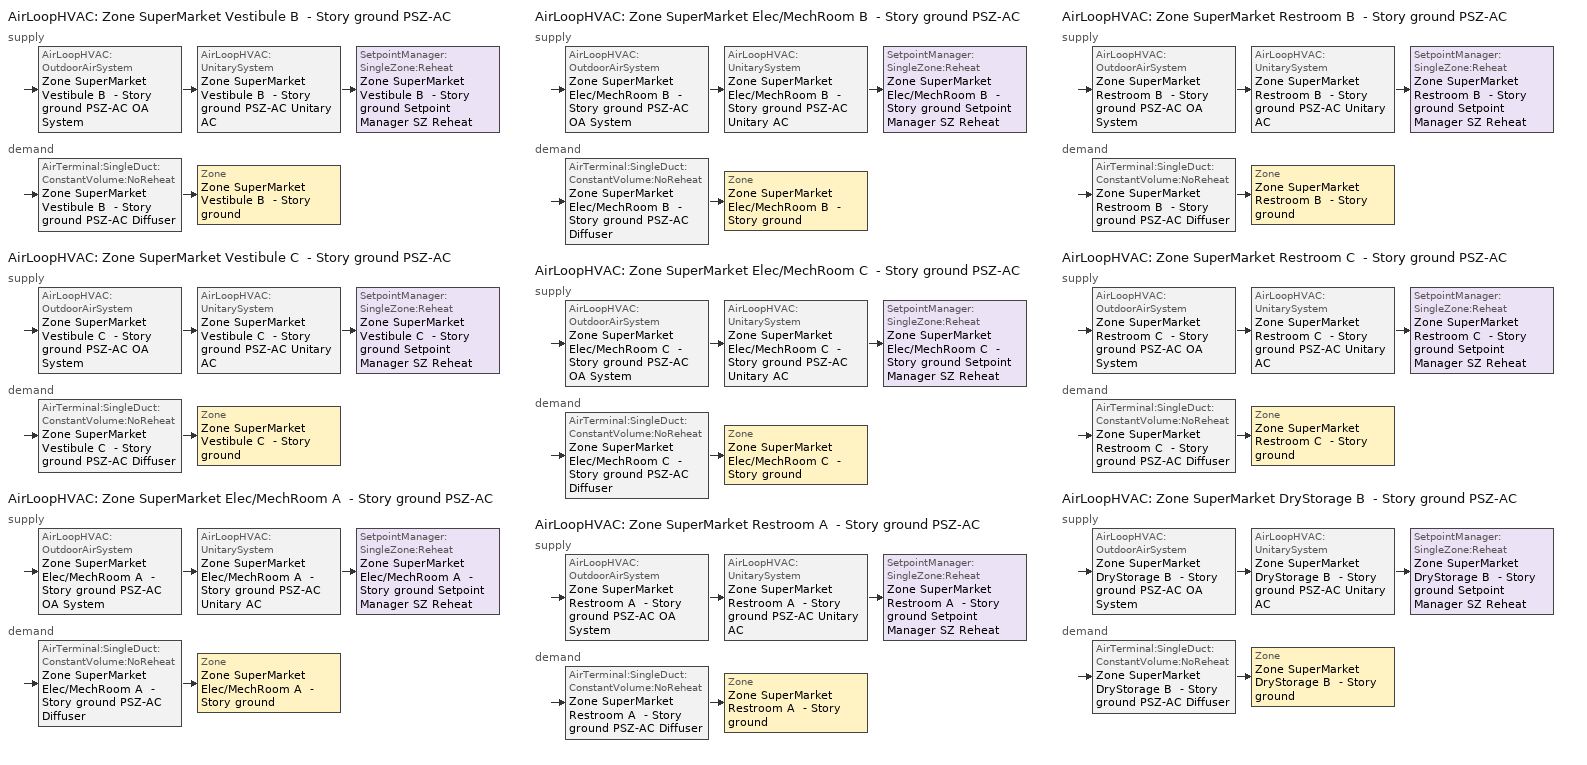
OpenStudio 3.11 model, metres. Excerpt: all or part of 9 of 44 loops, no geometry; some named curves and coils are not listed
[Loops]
AirLoopHVAC 'Zone SuperMarket Vestibule B  - Story ground PSZ-AC'
 supply: AirLoopHVAC:OutdoorAirSystem 'Zone SuperMarket Vestibule B  - Story ground PSZ-AC OA System' > AirLoopHVAC:UnitarySystem 'Zone SuperMarket Vestibule B  - Story ground PSZ-AC Unitary AC' > SetpointManager:SingleZone:Reheat 'Zone SuperMarket Vestibule B  - Story ground Setpoint Manager SZ Reheat'
 demand: AirTerminal:SingleDuct:ConstantVolume:NoReheat 'Zone SuperMarket Vestibule B  - Story ground PSZ-AC Diffuser' > Zone 'Zone SuperMarket Vestibule B  - Story ground'
AirLoopHVAC 'Zone SuperMarket Vestibule C  - Story ground PSZ-AC'
 supply: AirLoopHVAC:OutdoorAirSystem 'Zone SuperMarket Vestibule C  - Story ground PSZ-AC OA System' > AirLoopHVAC:UnitarySystem 'Zone SuperMarket Vestibule C  - Story ground PSZ-AC Unitary AC' > SetpointManager:SingleZone:Reheat 'Zone SuperMarket Vestibule C  - Story ground Setpoint Manager SZ Reheat'
 demand: AirTerminal:SingleDuct:ConstantVolume:NoReheat 'Zone SuperMarket Vestibule C  - Story ground PSZ-AC Diffuser' > Zone 'Zone SuperMarket Vestibule C  - Story ground'
AirLoopHVAC 'Zone SuperMarket Elec/MechRoom A  - Story ground PSZ-AC'
 supply: AirLoopHVAC:OutdoorAirSystem 'Zone SuperMarket Elec/MechRoom A  - Story ground PSZ-AC OA System' > AirLoopHVAC:UnitarySystem 'Zone SuperMarket Elec/MechRoom A  - Story ground PSZ-AC Unitary AC' > SetpointManager:SingleZone:Reheat 'Zone SuperMarket Elec/MechRoom A  - Story ground Setpoint Manager SZ Reheat'
 demand: AirTerminal:SingleDuct:ConstantVolume:NoReheat 'Zone SuperMarket Elec/MechRoom A  - Story ground PSZ-AC Diffuser' > Zone 'Zone SuperMarket Elec/MechRoom A  - Story ground'
AirLoopHVAC 'Zone SuperMarket Elec/MechRoom B  - Story ground PSZ-AC'
 supply: AirLoopHVAC:OutdoorAirSystem 'Zone SuperMarket Elec/MechRoom B  - Story ground PSZ-AC OA System' > AirLoopHVAC:UnitarySystem 'Zone SuperMarket Elec/MechRoom B  - Story ground PSZ-AC Unitary AC' > SetpointManager:SingleZone:Reheat 'Zone SuperMarket Elec/MechRoom B  - Story ground Setpoint Manager SZ Reheat'
 demand: AirTerminal:SingleDuct:ConstantVolume:NoReheat 'Zone SuperMarket Elec/MechRoom B  - Story ground PSZ-AC Diffuser' > Zone 'Zone SuperMarket Elec/MechRoom B  - Story ground'
AirLoopHVAC 'Zone SuperMarket Elec/MechRoom C  - Story ground PSZ-AC'
 supply: AirLoopHVAC:OutdoorAirSystem 'Zone SuperMarket Elec/MechRoom C  - Story ground PSZ-AC OA System' > AirLoopHVAC:UnitarySystem 'Zone SuperMarket Elec/MechRoom C  - Story ground PSZ-AC Unitary AC' > SetpointManager:SingleZone:Reheat 'Zone SuperMarket Elec/MechRoom C  - Story ground Setpoint Manager SZ Reheat'
 demand: AirTerminal:SingleDuct:ConstantVolume:NoReheat 'Zone SuperMarket Elec/MechRoom C  - Story ground PSZ-AC Diffuser' > Zone 'Zone SuperMarket Elec/MechRoom C  - Story ground'
AirLoopHVAC 'Zone SuperMarket Restroom A  - Story ground PSZ-AC'
 supply: AirLoopHVAC:OutdoorAirSystem 'Zone SuperMarket Restroom A  - Story ground PSZ-AC OA System' > AirLoopHVAC:UnitarySystem 'Zone SuperMarket Restroom A  - Story ground PSZ-AC Unitary AC' > SetpointManager:SingleZone:Reheat 'Zone SuperMarket Restroom A  - Story ground Setpoint Manager SZ Reheat'
 demand: AirTerminal:SingleDuct:ConstantVolume:NoReheat 'Zone SuperMarket Restroom A  - Story ground PSZ-AC Diffuser' > Zone 'Zone SuperMarket Restroom A  - Story ground'
AirLoopHVAC 'Zone SuperMarket Restroom B  - Story ground PSZ-AC'
 supply: AirLoopHVAC:OutdoorAirSystem 'Zone SuperMarket Restroom B  - Story ground PSZ-AC OA System' > AirLoopHVAC:UnitarySystem 'Zone SuperMarket Restroom B  - Story ground PSZ-AC Unitary AC' > SetpointManager:SingleZone:Reheat 'Zone SuperMarket Restroom B  - Story ground Setpoint Manager SZ Reheat'
 demand: AirTerminal:SingleDuct:ConstantVolume:NoReheat 'Zone SuperMarket Restroom B  - Story ground PSZ-AC Diffuser' > Zone 'Zone SuperMarket Restroom B  - Story ground'
AirLoopHVAC 'Zone SuperMarket Restroom C  - Story ground PSZ-AC'
 supply: AirLoopHVAC:OutdoorAirSystem 'Zone SuperMarket Restroom C  - Story ground PSZ-AC OA System' > AirLoopHVAC:UnitarySystem 'Zone SuperMarket Restroom C  - Story ground PSZ-AC Unitary AC' > SetpointManager:SingleZone:Reheat 'Zone SuperMarket Restroom C  - Story ground Setpoint Manager SZ Reheat'
 demand: AirTerminal:SingleDuct:ConstantVolume:NoReheat 'Zone SuperMarket Restroom C  - Story ground PSZ-AC Diffuser' > Zone 'Zone SuperMarket Restroom C  - Story ground'
AirLoopHVAC 'Zone SuperMarket DryStorage B  - Story ground PSZ-AC'
 supply: AirLoopHVAC:OutdoorAirSystem 'Zone SuperMarket DryStorage B  - Story ground PSZ-AC OA System' > AirLoopHVAC:UnitarySystem 'Zone SuperMarket DryStorage B  - Story ground PSZ-AC Unitary AC' > SetpointManager:SingleZone:Reheat 'Zone SuperMarket DryStorage B  - Story ground Setpoint Manager SZ Reheat'
 demand: AirTerminal:SingleDuct:ConstantVolume:NoReheat 'Zone SuperMarket DryStorage B  - Story ground PSZ-AC Diffuser' > Zone 'Zone SuperMarket DryStorage B  - Story ground'
[Sizing:Zone] Zone Cooling Design Supply Air Temperature Input Method=SupplyAirTemperature; Zone Cooling Design Supply Air Temperature {C}=12.7778; Zone Cooling Design Supply Air Temperature Difference {deltaC}=11.11; Zone Heating Design Supply Air Temperature Input Method=SupplyAirTemperature; Zone Heating Design Supply Air Temperature {C}=50; Zone Heating Design Supply Air Temperature Difference {deltaC}=11.11; Zone Cooling Design Supply Air Humidity Ratio {kg-H2O/kg-air}=0.0085; Zone Heating Design Supply Air Humidity Ratio {kg-H2O/kg-air}=0.008; Cooling Design Air Flow Method=DesignDay; Heating Design Air Flow Method=DesignDay; Heating Maximum Air Flow Fraction=1; Account for Dedicated Outdoor Air System=No; Dedicated Outdoor Air System Control Strategy=NeutralSupplyAir; Dedicated Outdoor Air Low Setpoint Temperature for Design {C}=autosize; Dedicated Outdoor Air High Setpoint Temperature for Design {C}=autosize; Zone Load Sizing Method=Sensible Load Only No Latent Load; Zone Latent Cooling Design Supply Air Humidity Ratio Input Method=HumidityRatioDifference; Zone Cooling Design Supply Air Humidity Ratio Difference {kgWater/kgDryAir}=0.005; Zone Latent Heating Design Supply Air Humidity Ratio Input Method=HumidityRatioDifference; Zone Humidification Design Supply Air Humidity Ratio Difference {kgWater/kgDryAir}=0.005; Sizing Option=Coincident; Heating Coil Sizing Method=None; Maximum Heating Capacity To Cooling Load Sizing Ratio {W/W}=1
Zone SuperMarket Vestibule B  - Story ground; Zone SuperMarket Vestibule C  - Story ground; Zone SuperMarket Elec/MechRoom A  - Story ground; Zone SuperMarket Elec/MechRoom B  - Story ground; Zone SuperMarket Elec/MechRoom C  - Story ground; Zone SuperMarket Restroom A  - Story ground; Zone SuperMarket Restroom B  - Story ground; Zone SuperMarket Restroom C  - Story ground; Zone SuperMarket DryStorage B  - Story ground
[Zone equipment]
Zone SuperMarket Vestibule B  - Story ground: Zone SuperMarket Vestibule B  - Story ground PSZ-AC Diffuser
Zone SuperMarket Vestibule C  - Story ground: Zone SuperMarket Vestibule C  - Story ground PSZ-AC Diffuser
Zone SuperMarket Elec/MechRoom A  - Story ground: Zone SuperMarket Elec/MechRoom A  - Story ground PSZ-AC Diffuser
Zone SuperMarket Elec/MechRoom B  - Story ground: Zone SuperMarket Elec/MechRoom B  - Story ground PSZ-AC Diffuser
Zone SuperMarket Elec/MechRoom C  - Story ground: Zone SuperMarket Elec/MechRoom C  - Story ground PSZ-AC Diffuser
Zone SuperMarket Restroom A  - Story ground: Zone SuperMarket Restroom A  - Story ground PSZ-AC Diffuser
Zone SuperMarket Restroom B  - Story ground: Zone SuperMarket Restroom B  - Story ground PSZ-AC Diffuser
Zone SuperMarket Restroom C  - Story ground: Zone SuperMarket Restroom C  - Story ground PSZ-AC Diffuser
Zone SuperMarket DryStorage B  - Story ground: Zone SuperMarket DryStorage B  - Story ground PSZ-AC Diffuser
[Refrigeration:WalkIn] Availability Schedule=Always On Discrete; Rated Total Heating Power {W}=0; Rated Circulation Fan Power {W}=0; Lighting Schedule=Always On Discrete
Name | Rated Coil Cooling Capacity {W} | Operating Temperature {C} | Rated Cooling Source Temperature {C} | Rated Cooling Coil Fan Power {W} | Rated Total Lighting Power {W} | Defrost Type | Defrost Control Type | Defrost Schedule | Defrost Drip-Down Schedule | Defrost Power {W} | Insulated Floor Surface Area {m2} | Insulated Floor U-Value {W/m2-K} | WalkIn Zone Boundary 1 | Temperature Termination Defrost Fraction to Ice
Bakery Cooler | 2339.8 | 1.67 | -3.9 | 93.6 | 60.2 | Offcycle | TimeSchedule | Bakery Cooler Defrost | Bakery Cooler Dripdown | 0 | 11.1 | 2.27 | Refrigeration Walk In Zone Boundary 1
Bakery Freezer | 2540.7 | -26.1 | -31.7 | 132.12 | 60.2 | Electric | TemperatureTermination | Bakery Freezer Defrost | Bakery Freezer Dripdown | 2007.2 | 11.1 | 0.203 | Refrigeration Walk In Zone Boundary 2 | 0.7
Beer Cooler | 4836.4 | 1.67 | -3.9 | 193.5 | 180.6 | Offcycle | TimeSchedule | Beer Cooler Defrost | Beer Cooler Dripdown | 0 | 33.4 | 2.27 | Refrigeration Walk In Zone Boundary 3
Dairy Cooler | 3734.4 | 1.67 | -3.9 | 149.4 | 120.4 | Offcycle | TimeSchedule | Dairy Cooler Defrost | Dairy Cooler Dripdown | 0 | 22.3 | 2.27 | Refrigeration Walk In Zone Boundary 4
Floral Cooler | 2339.8 | 1.67 | -3.9 | 93.6 | 60.2 | Offcycle | TimeSchedule | Floral Cooler Defrost | Floral Cooler Dripdown | 0 | 11.1 | 2.27 | Refrigeration Walk In Zone Boundary 5
Grocery Freezer | 4115.4 | -26.1 | -31.7 | 214 | 120.4 | Electric | TemperatureTermination | Grocery Freezer Defrost | Grocery Freezer Dripdown | 3251.2 | 22.3 | 0.203 | Refrigeration Walk In Zone Boundary 6 | 0.7
Kitchen Cooler | 3734.4 | 1.67 | -3.9 | 149.4 | 120.4 | Offcycle | TimeSchedule | Kitchen Cooler Defrost | Kitchen Cooler Dripdown | 0 | 22.3 | 2.27 | Refrigeration Walk In Zone Boundary 7
Kitchen Freezer | 2540.7 | -26.1 | -31.7 | 132.12 | 60.2 | Electric | TemperatureTermination | Kitchen Freezer Defrost | Kitchen Freezer Dripdown | 2007.2 | 11.1 | 0.203 | Refrigeration Walk In Zone Boundary 8 | 0.7
Meat Cooler | 5645.6 | 1.67 | -3.9 | 225.8 | 240.8 | Offcycle | TimeSchedule | Meat Cooler Defrost | Meat Cooler Dripdown | 0 | 44.6 | 2.27 | Refrigeration Walk In Zone Boundary 9
Meat Freezer | 2540.7 | -26.1 | -31.7 | 132.12 | 60.2 | Electric | TemperatureTermination | Meat Freezer Defrost | Meat Freezer Dripdown | 2007.2 | 11.1 | 0.203 | Refrigeration Walk In Zone Boundary 10 | 0.7
Prep Cooler 1 | 5645.6 | 1.67 | -3.9 | 225.8 | 240.8 | Offcycle | TimeSchedule | Prep Cooler 1 Defrost | Prep Cooler 1 Dripdown | 0 | 44.6 | 2.27 | Refrigeration Walk In Zone Boundary 11
Prep Cooler 2 | 5645.6 | 1.67 | -3.9 | 225.8 | 240.8 | Offcycle | TimeSchedule | Prep Cooler 2 Defrost | Prep Cooler 2 Dripdown | 0 | 44.6 | 2.27 | Refrigeration Walk In Zone Boundary 12
Produce Cooler | 5645.6 | 1.67 | -3.9 | 225.8 | 240.8 | Offcycle | TimeSchedule | Produce Cooler Defrost | Produce Cooler Dripdown | 0 | 44.6 | 2.27 | Refrigeration Walk In Zone Boundary 13
Specialty Cooler | 2339.8 | 1.67 | -3.9 | 93.6 | 60.2 | Offcycle | TimeSchedule | Specialty Cooler Defrost | Specialty Cooler Dripdown | 0 | 11.1 | 2.27 | Refrigeration Walk In Zone Boundary 14
[Refrigeration:WalkIn:ZoneBoundary] Zone=Zone SuperMarket DryStorage B  - Story ground; Area of Glass Reach In Doors Facing Zone {m2}=0; Height of Glass Reach In Doors Facing Zone {m}=2.1; Area of Stocking Doors Facing Zone {m2}=3.3; Height of Stocking Doors Facing Zone {m}=2.1; Stocking Door Opening Schedule Name Facing Zone=Always Off Discrete; Stocking Door Opening Protection Type Facing Zone=StripCurtain
Name | Total Insulated Surface Area Facing Zone {m2} | Insulated Surface U-Value Facing Zone {W/m2-K} | Glass Reach In Door U Value Facing Zone {W/m2-K} | Stocking Door U Value Facing Zone {W/m2-K}
Refrigeration Walk In Zone Boundary 1; Refrigeration Walk In Zone Boundary 5; Refrigeration Walk In Zone Boundary 14 | 49.3 | 0.203 | 2.27 | 0.203
Refrigeration Walk In Zone Boundary 2; Refrigeration Walk In Zone Boundary 8; Refrigeration Walk In Zone Boundary 10 | 49.3 | 0.177 |  | 0.177
Refrigeration Walk In Zone Boundary 3 | 86.9 | 0.203 | 2.27 | 0.203
Refrigeration Walk In Zone Boundary 4; Refrigeration Walk In Zone Boundary 7 | 68.1 | 0.203 | 2.27 | 0.203
Refrigeration Walk In Zone Boundary 6 | 68.1 | 0.177 |  | 0.177
Refrigeration Walk In Zone Boundary 9; Refrigeration Walk In Zone Boundary 11; Refrigeration Walk In Zone Boundary 12; Refrigeration Walk In Zone Boundary 13 | 105.6 | 0.203 | 2.27 | 0.203
[Refrigeration:Compressor] Rated Return Gas Temperature {C}=18.3; Rated Subcooling {deltaC}=0
Name | Refrigeration Compressor Power Curve | Refrigeration Compressor Capacity Curve
ADVANCED_MT_Rack4_Comp15 | Refrigeration Compressor Power Curve 59 | Refrigeration Compressor Capacity Curve 59
ADVANCED_MT_Rack5_Comp1 | Refrigeration Compressor Power Curve 60 | Refrigeration Compressor Capacity Curve 60
ADVANCED_MT_Rack5_Comp2 | Refrigeration Compressor Power Curve 61 | Refrigeration Compressor Capacity Curve 61
ADVANCED_MT_Rack5_Comp3 | Refrigeration Compressor Power Curve 62 | Refrigeration Compressor Capacity Curve 62
ADVANCED_MT_Rack5_Comp4 | Refrigeration Compressor Power Curve 63 | Refrigeration Compressor Capacity Curve 63
ADVANCED_MT_Rack5_Comp5 | Refrigeration Compressor Power Curve 64 | Refrigeration Compressor Capacity Curve 64
ADVANCED_MT_Rack5_Comp6 | Refrigeration Compressor Power Curve 65 | Refrigeration Compressor Capacity Curve 65
ADVANCED_MT_Rack5_Comp7 | Refrigeration Compressor Power Curve 66 | Refrigeration Compressor Capacity Curve 66
ADVANCED_MT_Rack5_Comp8 | Refrigeration Compressor Power Curve 67 | Refrigeration Compressor Capacity Curve 67
ADVANCED_MT_Rack5_Comp9 | Refrigeration Compressor Power Curve 68 | Refrigeration Compressor Capacity Curve 68
ADVANCED_MT_Rack5_Comp10 | Refrigeration Compressor Power Curve 69 | Refrigeration Compressor Capacity Curve 69
ADVANCED_MT_Rack5_Comp11 | Refrigeration Compressor Power Curve 70 | Refrigeration Compressor Capacity Curve 70
ADVANCED_MT_Rack5_Comp12 | Refrigeration Compressor Power Curve 71 | Refrigeration Compressor Capacity Curve 71
ADVANCED_MT_Rack5_Comp13 | Refrigeration Compressor Power Curve 72 | Refrigeration Compressor Capacity Curve 72
ADVANCED_MT_Rack5_Comp14 | Refrigeration Compressor Power Curve 73 | Refrigeration Compressor Capacity Curve 73
ADVANCED_MT_Rack5_Comp15 | Refrigeration Compressor Power Curve 74 | Refrigeration Compressor Capacity Curve 74
ADVANCED_MT_Rack6_Comp1 | Refrigeration Compressor Power Curve 75 | Refrigeration Compressor Capacity Curve 75
ADVANCED_MT_Rack6_Comp2 | Refrigeration Compressor Power Curve 76 | Refrigeration Compressor Capacity Curve 76
ADVANCED_MT_Rack6_Comp3 | Refrigeration Compressor Power Curve 77 | Refrigeration Compressor Capacity Curve 77
ADVANCED_MT_Rack6_Comp4 | Refrigeration Compressor Power Curve 78 | Refrigeration Compressor Capacity Curve 78
ADVANCED_MT_Rack6_Comp5 | Refrigeration Compressor Power Curve 79 | Refrigeration Compressor Capacity Curve 79
ADVANCED_MT_Rack6_Comp6 | Refrigeration Compressor Power Curve 80 | Refrigeration Compressor Capacity Curve 80
ADVANCED_MT_Rack6_Comp7 | Refrigeration Compressor Power Curve 81 | Refrigeration Compressor Capacity Curve 81
ADVANCED_MT_Rack6_Comp8 | Refrigeration Compressor Power Curve 82 | Refrigeration Compressor Capacity Curve 82
ADVANCED_MT_Rack6_Comp9 | Refrigeration Compressor Power Curve 83 | Refrigeration Compressor Capacity Curve 83
ADVANCED_MT_Rack6_Comp10 | Refrigeration Compressor Power Curve 84 | Refrigeration Compressor Capacity Curve 84
ADVANCED_MT_Rack6_Comp11 | Refrigeration Compressor Power Curve 85 | Refrigeration Compressor Capacity Curve 85
ADVANCED_MT_Rack6_Comp12 | Refrigeration Compressor Power Curve 86 | Refrigeration Compressor Capacity Curve 86
ADVANCED_MT_Rack6_Comp13 | Refrigeration Compressor Power Curve 87 | Refrigeration Compressor Capacity Curve 87
ADVANCED_MT_Rack6_Comp14 | Refrigeration Compressor Power Curve 88 | Refrigeration Compressor Capacity Curve 88
ADVANCED_MT_Rack6_Comp15 | Refrigeration Compressor Power Curve 89 | Refrigeration Compressor Capacity Curve 89
[AirLoopHVAC] Design Supply Air Flow Rate {m3/s}=autosize; Design Return Air Flow Fraction of Supply Air Flow=1
Name | Availability Schedule
Zone SuperMarket Vestibule B  - Story ground PSZ-AC | Zone SuperMarket Vestibule B  - Story ground PSZ-AC Occ Sch
Zone SuperMarket Vestibule C  - Story ground PSZ-AC | Zone SuperMarket Vestibule C  - Story ground PSZ-AC Occ Sch
Zone SuperMarket Elec/MechRoom A  - Story ground PSZ-AC | Zone SuperMarket Elec/MechRoom A  - Story ground PSZ-AC Occ Sch
Zone SuperMarket Elec/MechRoom B  - Story ground PSZ-AC | Zone SuperMarket Elec/MechRoom B  - Story ground PSZ-AC Occ Sch
Zone SuperMarket Elec/MechRoom C  - Story ground PSZ-AC | Zone SuperMarket Elec/MechRoom C  - Story ground PSZ-AC Occ Sch
Zone SuperMarket Restroom A  - Story ground PSZ-AC | Zone SuperMarket Restroom A  - Story ground PSZ-AC Occ Sch
Zone SuperMarket Restroom B  - Story ground PSZ-AC | Zone SuperMarket Restroom B  - Story ground PSZ-AC Occ Sch
Zone SuperMarket Restroom C  - Story ground PSZ-AC | Zone SuperMarket Restroom C  - Story ground PSZ-AC Occ Sch
Zone SuperMarket DryStorage B  - Story ground PSZ-AC | Zone SuperMarket DryStorage B  - Story ground PSZ-AC Occ Sch
[Sizing:System] Type of Load to Size On=Sensible; Design Outdoor Air Flow Rate {m3/s}=Autosize; Central Heating Maximum System Air Flow Ratio=1; Preheat Design Temperature {C}=7.22222; Preheat Design Humidity Ratio {kg-H2O/kg-Air}=0.008; Precool Design Temperature {C}=12.7778; Precool Design Humidity Ratio {kg-H2O/kg-Air}=0.008; Central Cooling Design Supply Air Temperature {C}=12.7778; Central Heating Design Supply Air Temperature {C}=50; Sizing Option=Coincident; 100% Outdoor Air in Cooling=No; 100% Outdoor Air in Heating=No; Central Cooling Design Supply Air Humidity Ratio {kg-H2O/kg-Air}=0.0085; Central Heating Design Supply Air Humidity Ratio {kg-H2O/kg-Air}=0.008; Cooling Design Air Flow Method=DesignDay; Heating Design Air Flow Method=DesignDay; System Outdoor Air Method=ZoneSum; Zone Maximum Outdoor Air Fraction=1; Cooling Supply Air Flow Rate Per Floor Area {m3/s-m2}=0.00996765; Cooling Fraction of Autosized Cooling Supply Air Flow Rate=1; Cooling Supply Air Flow Rate Per Unit Cooling Capacity {m3/s-W}=3.94755e-05; Heating Supply Air Flow Rate Per Floor Area {m3/s-m2}=0.00996765; Heating Fraction of Autosized Heating Supply Air Flow Rate=1; Heating Fraction of Autosized Cooling Supply Air Flow Rate=1; Heating Supply Air Flow Rate Per Unit Heating Capacity {m3/s-W}=3.15882e-05; Cooling Design Capacity Method=CoolingDesignCapacity; Cooling Design Capacity {W}=autosize; Cooling Design Capacity Per Floor Area {W/m2}=234.7; Fraction of Autosized Cooling Design Capacity=1; Heating Design Capacity Method=HeatingDesignCapacity; Heating Design Capacity {W}=autosize; Heating Design Capacity Per Floor Area {W/m2}=157; Fraction of Autosized Heating Design Capacity=1; Central Cooling Capacity Control Method=OnOff; Occupant Diversity=autosize; Heating Coil Sizing Method=None; Maximum Heating Capacity To Cooling Capacity Sizing Ratio {W/W}=1
Zone SuperMarket Vestibule B  - Story ground PSZ-AC; Zone SuperMarket Vestibule C  - Story ground PSZ-AC; Zone SuperMarket Elec/MechRoom A  - Story ground PSZ-AC; Zone SuperMarket Elec/MechRoom B  - Story ground PSZ-AC; Zone SuperMarket Elec/MechRoom C  - Story ground PSZ-AC; Zone SuperMarket Restroom A  - Story ground PSZ-AC; Zone SuperMarket Restroom B  - Story ground PSZ-AC; Zone SuperMarket Restroom C  - Story ground PSZ-AC; Zone SuperMarket DryStorage B  - Story ground PSZ-AC
[SetpointManager:SingleZone:Reheat] Minimum Supply Air Temperature {C}=12.7778; Maximum Supply Air Temperature {C}=50
Name | Control Zone | Setpoint Node or NodeList
Zone SuperMarket Vestibule B  - Story ground Setpoint Manager SZ Reheat | Zone SuperMarket Vestibule B  - Story ground | Zone SuperMarket Vestibule B  - Story ground PSZ-AC Supply Outlet Node
Zone SuperMarket Vestibule C  - Story ground Setpoint Manager SZ Reheat | Zone SuperMarket Vestibule C  - Story ground | Zone SuperMarket Vestibule C  - Story ground PSZ-AC Supply Outlet Node
Zone SuperMarket Elec/MechRoom A  - Story ground Setpoint Manager SZ Reheat | Zone SuperMarket Elec/MechRoom A  - Story ground | Zone SuperMarket Elec/MechRoom A  - Story ground PSZ-AC Supply Outlet Node
Zone SuperMarket Elec/MechRoom B  - Story ground Setpoint Manager SZ Reheat | Zone SuperMarket Elec/MechRoom B  - Story ground | Zone SuperMarket Elec/MechRoom B  - Story ground PSZ-AC Supply Outlet Node
Zone SuperMarket Elec/MechRoom C  - Story ground Setpoint Manager SZ Reheat | Zone SuperMarket Elec/MechRoom C  - Story ground | Zone SuperMarket Elec/MechRoom C  - Story ground PSZ-AC Supply Outlet Node
Zone SuperMarket Restroom A  - Story ground Setpoint Manager SZ Reheat | Zone SuperMarket Restroom A  - Story ground | Zone SuperMarket Restroom A  - Story ground PSZ-AC Supply Outlet Node
Zone SuperMarket Restroom B  - Story ground Setpoint Manager SZ Reheat | Zone SuperMarket Restroom B  - Story ground | Zone SuperMarket Restroom B  - Story ground PSZ-AC Supply Outlet Node
Zone SuperMarket Restroom C  - Story ground Setpoint Manager SZ Reheat | Zone SuperMarket Restroom C  - Story ground | Zone SuperMarket Restroom C  - Story ground PSZ-AC Supply Outlet Node
Zone SuperMarket DryStorage B  - Story ground Setpoint Manager SZ Reheat | Zone SuperMarket DryStorage B  - Story ground | Zone SuperMarket DryStorage B  - Story ground PSZ-AC Supply Outlet Node
[Coil:Heating:Electric] Availability Schedule=Always On Discrete; Efficiency=1
Zone SuperMarket Vestibule B  - Story ground PSZ-AC Electric Backup Htg Coil; Zone SuperMarket Vestibule C  - Story ground PSZ-AC Electric Backup Htg Coil; Zone SuperMarket Elec/MechRoom A  - Story ground PSZ-AC Electric Backup Htg Coil; Zone SuperMarket Elec/MechRoom B  - Story ground PSZ-AC Electric Backup Htg Coil; Zone SuperMarket Elec/MechRoom C  - Story ground PSZ-AC Electric Backup Htg Coil; Zone SuperMarket Restroom A  - Story ground PSZ-AC Electric Backup Htg Coil; Zone SuperMarket Restroom B  - Story ground PSZ-AC Electric Backup Htg Coil; Zone SuperMarket Restroom C  - Story ground PSZ-AC Electric Backup Htg Coil; Zone SuperMarket DryStorage B  - Story ground PSZ-AC Electric Backup Htg Coil
[Coil:Cooling:DX:SingleSpeed] Availability Schedule=Always On Discrete; Rated Total Cooling Capacity {W}=autosize; Rated Sensible Heat Ratio=autosize; Rated COP {W/W}=3.721984; Rated Air Flow Rate {m3/s}=autosize; Rated Evaporator Fan Power Per Volume Flow Rate 2017 {W/(m3/s)}=773.3; Rated Evaporator Fan Power Per Volume Flow Rate 2023 {W/(m3/s)}=934.4; Total Cooling Capacity Function of Temperature Curve=CoilClgDXQRatio_fTwbToadbSI; Total Cooling Capacity Function of Flow Fraction Curve=CoilClgDXSnglQRatio_fCFMRatio; Energy Input Ratio Function of Temperature Curve=CoilClgDXEIRRatio_fTwbToadbSI; Energy Input Ratio Function of Flow Fraction Curve=CoilClgDXSnglEIRRatio_fCFMRatio; Part Load Fraction Correlation Curve=CoilClgDXEIRRatio_fQFrac; Minimum Outdoor Dry-Bulb Temperature for Compressor Operation {C}=-25; Nominal Time for Condensate Removal to Begin {s}=0; Ratio of Initial Moisture Evaporation Rate and Steady State Latent Capacity=0; Maximum Cycling Rate {cycles/hr}=0; Latent Capacity Time Constant {s}=0; Condenser Type=AirCooled; Evaporative Condenser Effectiveness=0.9; Evaporative Condenser Air Flow Rate {m3/s}=autosize; Evaporative Condenser Pump Rated Power Consumption {W}=autosize; Crankcase Heater Capacity {W}=0; Maximum Outdoor Dry-Bulb Temperature for Crankcase Heater Operation {C}=10; Basin Heater Capacity {W/K}=0; Basin Heater Setpoint Temperature {C}=2
Zone SuperMarket Vestibule B  - Story ground PSZ-AC 1spd DX AC Clg Coil 1kBtu/hr 13.4SEER; Zone SuperMarket Vestibule C  - Story ground PSZ-AC 1spd DX AC Clg Coil 0kBtu/hr 13.4SEER; Zone SuperMarket Elec/MechRoom A  - Story ground PSZ-AC 1spd DX AC Clg Coil 2kBtu/hr 13.4SEER; Zone SuperMarket Elec/MechRoom B  - Story ground PSZ-AC 1spd DX AC Clg Coil 11kBtu/hr 13.4SEER; Zone SuperMarket Elec/MechRoom C  - Story ground PSZ-AC 1spd DX AC Clg Coil 2kBtu/hr 13.4SEER; Zone SuperMarket Restroom A  - Story ground PSZ-AC 1spd DX AC Clg Coil 3kBtu/hr 13.4SEER; Zone SuperMarket Restroom B  - Story ground PSZ-AC 1spd DX AC Clg Coil 23kBtu/hr 13.4SEER; Zone SuperMarket Restroom C  - Story ground PSZ-AC 1spd DX AC Clg Coil 2kBtu/hr 13.4SEER; Zone SuperMarket DryStorage B  - Story ground PSZ-AC 1spd DX AC Clg Coil 49kBtu/hr 13.4SEER
[Fan:OnOff] Availability Schedule=Always On Discrete; Fan Total Efficiency=0.55575; Pressure Rise {Pa}=622.722; Maximum Flow Rate {m3/s}=autosize; Motor Efficiency=0.855; Motor In Airstream Fraction=1
Name | Fan Power Ratio Function of Speed Ratio Curve | Fan Efficiency Ratio Function of Speed Ratio Curve
Zone SuperMarket Vestibule B  - Story ground PSZ-AC Fan | Fan On Off Power Curve 4 | Fan On Off Efficiency Curve 4
Zone SuperMarket Vestibule C  - Story ground PSZ-AC Fan | Fan On Off Power Curve 5 | Fan On Off Efficiency Curve 5
Zone SuperMarket Elec/MechRoom A  - Story ground PSZ-AC Fan | Fan On Off Power Curve 6 | Fan On Off Efficiency Curve 6
Zone SuperMarket Elec/MechRoom B  - Story ground PSZ-AC Fan | Fan On Off Power Curve 7 | Fan On Off Efficiency Curve 7
Zone SuperMarket Elec/MechRoom C  - Story ground PSZ-AC Fan | Fan On Off Power Curve 8 | Fan On Off Efficiency Curve 8
Zone SuperMarket Restroom A  - Story ground PSZ-AC Fan | Fan On Off Power Curve 9 | Fan On Off Efficiency Curve 9
Zone SuperMarket Restroom B  - Story ground PSZ-AC Fan | Fan On Off Power Curve 10 | Fan On Off Efficiency Curve 10
Zone SuperMarket Restroom C  - Story ground PSZ-AC Fan | Fan On Off Power Curve 11 | Fan On Off Efficiency Curve 11
Zone SuperMarket DryStorage B  - Story ground PSZ-AC Fan | Fan On Off Power Curve 12 | Fan On Off Efficiency Curve 12
[AirLoopHVAC:UnitarySystem] Control Type=Load; Dehumidification Control Type=None; Availability Schedule=Always On Discrete; Fan Placement=DrawThrough; DX Heating Coil Sizing Ratio=1; Use DOAS DX Cooling Coil=No; DOAS DX Cooling Coil Leaving Minimum Air Temperature {C}=2; Latent Load Control=SensibleOnlyLoadControl; Supply Air Flow Rate Method During Cooling Operation=SupplyAirFlowRate; Supply Air Flow Rate During Cooling Operation {m3/s}=Autosize; Supply Air Flow Rate Method During Heating Operation=SupplyAirFlowRate; Supply Air Flow Rate During Heating Operation {m3/s}=Autosize; Supply Air Flow Rate Method When No Cooling or Heating is Required=None; No Load Supply Air Flow Rate Control Set To Low Speed=Yes; Maximum Supply Air Temperature {C}=80; Maximum Outdoor Dry-Bulb Temperature for Supplemental Heater Operation {C}=21; Ancilliary On-Cycle Electric Power {W}=0; Ancilliary Off-Cycle Electric Power {W}=0
Name | Controlling Zone or Thermostat Location | Supply Fan | Supply Air Fan Operating Mode Schedule | Heating Coil | Cooling Coil | Supplemental Heating Coil
Zone SuperMarket Vestibule B  - Story ground PSZ-AC Unitary AC | Zone SuperMarket Vestibule B  - Story ground | Zone SuperMarket Vestibule B  - Story ground PSZ-AC Fan | Zone SuperMarket Vestibule B  - Story ground PSZ-AC Occ Sch | Zone SuperMarket Vestibule B  - Story ground PSZ-AC Water Htg Coil | Zone SuperMarket Vestibule B  - Story ground PSZ-AC 1spd DX AC Clg Coil 1kBtu/hr 13.4SEER | Zone SuperMarket Vestibule B  - Story ground PSZ-AC Electric Backup Htg Coil
Zone SuperMarket Vestibule C  - Story ground PSZ-AC Unitary AC | Zone SuperMarket Vestibule C  - Story ground | Zone SuperMarket Vestibule C  - Story ground PSZ-AC Fan | Zone SuperMarket Vestibule C  - Story ground PSZ-AC Occ Sch | Zone SuperMarket Vestibule C  - Story ground PSZ-AC Water Htg Coil | Zone SuperMarket Vestibule C  - Story ground PSZ-AC 1spd DX AC Clg Coil 0kBtu/hr 13.4SEER | Zone SuperMarket Vestibule C  - Story ground PSZ-AC Electric Backup Htg Coil
Zone SuperMarket Elec/MechRoom A  - Story ground PSZ-AC Unitary AC | Zone SuperMarket Elec/MechRoom A  - Story ground | Zone SuperMarket Elec/MechRoom A  - Story ground PSZ-AC Fan | Zone SuperMarket Elec/MechRoom A  - Story ground PSZ-AC Occ Sch | Zone SuperMarket Elec/MechRoom A  - Story ground PSZ-AC Water Htg Coil | Zone SuperMarket Elec/MechRoom A  - Story ground PSZ-AC 1spd DX AC Clg Coil 2kBtu/hr 13.4SEER | Zone SuperMarket Elec/MechRoom A  - Story ground PSZ-AC Electric Backup Htg Coil
Zone SuperMarket Elec/MechRoom B  - Story ground PSZ-AC Unitary AC | Zone SuperMarket Elec/MechRoom B  - Story ground | Zone SuperMarket Elec/MechRoom B  - Story ground PSZ-AC Fan | Zone SuperMarket Elec/MechRoom B  - Story ground PSZ-AC Occ Sch | Zone SuperMarket Elec/MechRoom B  - Story ground PSZ-AC Water Htg Coil | Zone SuperMarket Elec/MechRoom B  - Story ground PSZ-AC 1spd DX AC Clg Coil 11kBtu/hr 13.4SEER | Zone SuperMarket Elec/MechRoom B  - Story ground PSZ-AC Electric Backup Htg Coil
Zone SuperMarket Elec/MechRoom C  - Story ground PSZ-AC Unitary AC | Zone SuperMarket Elec/MechRoom C  - Story ground | Zone SuperMarket Elec/MechRoom C  - Story ground PSZ-AC Fan | Zone SuperMarket Elec/MechRoom C  - Story ground PSZ-AC Occ Sch | Zone SuperMarket Elec/MechRoom C  - Story ground PSZ-AC Water Htg Coil | Zone SuperMarket Elec/MechRoom C  - Story ground PSZ-AC 1spd DX AC Clg Coil 2kBtu/hr 13.4SEER | Zone SuperMarket Elec/MechRoom C  - Story ground PSZ-AC Electric Backup Htg Coil
Zone SuperMarket Restroom A  - Story ground PSZ-AC Unitary AC | Zone SuperMarket Restroom A  - Story ground | Zone SuperMarket Restroom A  - Story ground PSZ-AC Fan | Zone SuperMarket Restroom A  - Story ground PSZ-AC Occ Sch | Zone SuperMarket Restroom A  - Story ground PSZ-AC Water Htg Coil | Zone SuperMarket Restroom A  - Story ground PSZ-AC 1spd DX AC Clg Coil 3kBtu/hr 13.4SEER | Zone SuperMarket Restroom A  - Story ground PSZ-AC Electric Backup Htg Coil
Zone SuperMarket Restroom B  - Story ground PSZ-AC Unitary AC | Zone SuperMarket Restroom B  - Story ground | Zone SuperMarket Restroom B  - Story ground PSZ-AC Fan | Zone SuperMarket Restroom B  - Story ground PSZ-AC Occ Sch | Zone SuperMarket Restroom B  - Story ground PSZ-AC Water Htg Coil | Zone SuperMarket Restroom B  - Story ground PSZ-AC 1spd DX AC Clg Coil 23kBtu/hr 13.4SEER | Zone SuperMarket Restroom B  - Story ground PSZ-AC Electric Backup Htg Coil
Zone SuperMarket Restroom C  - Story ground PSZ-AC Unitary AC | Zone SuperMarket Restroom C  - Story ground | Zone SuperMarket Restroom C  - Story ground PSZ-AC Fan | Zone SuperMarket Restroom C  - Story ground PSZ-AC Occ Sch | Zone SuperMarket Restroom C  - Story ground PSZ-AC Water Htg Coil | Zone SuperMarket Restroom C  - Story ground PSZ-AC 1spd DX AC Clg Coil 2kBtu/hr 13.4SEER | Zone SuperMarket Restroom C  - Story ground PSZ-AC Electric Backup Htg Coil
Zone SuperMarket DryStorage B  - Story ground PSZ-AC Unitary AC | Zone SuperMarket DryStorage B  - Story ground | Zone SuperMarket DryStorage B  - Story ground PSZ-AC Fan | Zone SuperMarket DryStorage B  - Story ground PSZ-AC Occ Sch | Zone SuperMarket DryStorage B  - Story ground PSZ-AC Water Htg Coil | Zone SuperMarket DryStorage B  - Story ground PSZ-AC 1spd DX AC Clg Coil 49kBtu/hr 13.4SEER | Zone SuperMarket DryStorage B  - Story ground PSZ-AC Electric Backup Htg Coil
[Controller:OutdoorAir] Minimum Outdoor Air Flow Rate {m3/s}=autosize; Maximum Outdoor Air Flow Rate {m3/s}=Autosize; Economizer Control Type=NoEconomizer; Economizer Control Action Type=ModulateFlow; Economizer Maximum Limit Dry-Bulb Temperature {C}=28; Economizer Maximum Limit Enthalpy {J/kg}=64000; Lockout Type=LockoutWithHeating; Minimum Limit Type=FixedMinimum; High Humidity Control=No; High Humidity Outdoor Air Flow Ratio=1; Control High Indoor Humidity Based on Outdoor Humidity Ratio=Yes; Economizer Operation Staging=InterlockedWithMechanicalCooling
Name | Minimum Outdoor Air Schedule | Maximum Fraction of Outdoor Air Schedule | Controller Mechanical Ventilation | Heat Recovery Bypass Control Type
Zone SuperMarket Vestibule B  - Story ground PSZ-AC OA System Controller | Zone SuperMarket Vestibule B  - Story ground PSZ-AC Occ Sch | ems_Zone_SuperMarket_Vestibule_B____Story_ground_PSZ_AC_maxOASch | Controller Mechanical Ventilation 5 | BypassWhenWithinEconomizerLimits
Zone SuperMarket Vestibule C  - Story ground PSZ-AC OA System Controller | Zone SuperMarket Vestibule C  - Story ground PSZ-AC Occ Sch | ems_Zone_SuperMarket_Vestibule_C____Story_ground_PSZ_AC_maxOASch | Controller Mechanical Ventilation 6 | BypassWhenWithinEconomizerLimits
Zone SuperMarket Elec/MechRoom A  - Story ground PSZ-AC OA System Controller | Zone SuperMarket Elec/MechRoom A  - Story ground PSZ-AC Occ Sch | ems_Zone_SuperMarket_Elec_MechRoom_A____Story_ground_PSZ_AC_maxOASch | Controller Mechanical Ventilation 7 | BypassWhenWithinEconomizerLimits
Zone SuperMarket Elec/MechRoom B  - Story ground PSZ-AC OA System Controller | Zone SuperMarket Elec/MechRoom B  - Story ground PSZ-AC Occ Sch | ems_Zone_SuperMarket_Elec_MechRoom_B____Story_ground_PSZ_AC_maxOASch | Controller Mechanical Ventilation 8 | BypassWhenWithinEconomizerLimits
Zone SuperMarket Elec/MechRoom C  - Story ground PSZ-AC OA System Controller | Zone SuperMarket Elec/MechRoom C  - Story ground PSZ-AC Occ Sch | ems_Zone_SuperMarket_Elec_MechRoom_C____Story_ground_PSZ_AC_maxOASch | Controller Mechanical Ventilation 9 | BypassWhenWithinEconomizerLimits
Zone SuperMarket Restroom A  - Story ground PSZ-AC OA System Controller | Zone SuperMarket Restroom A  - Story ground PSZ-AC Occ Sch | ems_Zone_SuperMarket_Restroom_A____Story_ground_PSZ_AC_maxOASch | Controller Mechanical Ventilation 10 | BypassWhenWithinEconomizerLimits
Zone SuperMarket Restroom B  - Story ground PSZ-AC OA System Controller | Zone SuperMarket Restroom B  - Story ground PSZ-AC Occ Sch | ems_Zone_SuperMarket_Restroom_B____Story_ground_PSZ_AC_maxOASch | Controller Mechanical Ventilation 11 | BypassWhenOAFlowGreaterThanMinimum
Zone SuperMarket Restroom C  - Story ground PSZ-AC OA System Controller | Zone SuperMarket Restroom C  - Story ground PSZ-AC Occ Sch | ems_Zone_SuperMarket_Restroom_C____Story_ground_PSZ_AC_maxOASch | Controller Mechanical Ventilation 12 | BypassWhenWithinEconomizerLimits
Zone SuperMarket DryStorage B  - Story ground PSZ-AC OA System Controller | Zone SuperMarket DryStorage B  - Story ground PSZ-AC Occ Sch | ems_Zone_SuperMarket_DryStorage_B____Story_ground_PSZ_AC_maxOASch | Controller Mechanical Ventilation 13 | BypassWhenWithinEconomizerLimits
[Controller:MechanicalVentilation] Availability Schedule=Always On Discrete
Controller Mechanical Ventilation 5; Controller Mechanical Ventilation 6; Controller Mechanical Ventilation 7; Controller Mechanical Ventilation 8; Controller Mechanical Ventilation 9; Controller Mechanical Ventilation 10; Controller Mechanical Ventilation 11; Controller Mechanical Ventilation 12; Controller Mechanical Ventilation 13
[AirLoopHVAC:OutdoorAirSystem]
Name | Controller
Zone SuperMarket Vestibule B  - Story ground PSZ-AC OA System | Zone SuperMarket Vestibule B  - Story ground PSZ-AC OA System Controller
Zone SuperMarket Vestibule C  - Story ground PSZ-AC OA System | Zone SuperMarket Vestibule C  - Story ground PSZ-AC OA System Controller
Zone SuperMarket Elec/MechRoom A  - Story ground PSZ-AC OA System | Zone SuperMarket Elec/MechRoom A  - Story ground PSZ-AC OA System Controller
Zone SuperMarket Elec/MechRoom B  - Story ground PSZ-AC OA System | Zone SuperMarket Elec/MechRoom B  - Story ground PSZ-AC OA System Controller
Zone SuperMarket Elec/MechRoom C  - Story ground PSZ-AC OA System | Zone SuperMarket Elec/MechRoom C  - Story ground PSZ-AC OA System Controller
Zone SuperMarket Restroom A  - Story ground PSZ-AC OA System | Zone SuperMarket Restroom A  - Story ground PSZ-AC OA System Controller
Zone SuperMarket Restroom B  - Story ground PSZ-AC OA System | Zone SuperMarket Restroom B  - Story ground PSZ-AC OA System Controller
Zone SuperMarket Restroom C  - Story ground PSZ-AC OA System | Zone SuperMarket Restroom C  - Story ground PSZ-AC OA System Controller
Zone SuperMarket DryStorage B  - Story ground PSZ-AC OA System | Zone SuperMarket DryStorage B  - Story ground PSZ-AC OA System Controller
[AirTerminal:SingleDuct:ConstantVolume:NoReheat] Availability Schedule=Always On Discrete; Maximum Air Flow Rate {m3/s}=AutoSize
Zone SuperMarket Vestibule B  - Story ground PSZ-AC Diffuser; Zone SuperMarket Vestibule C  - Story ground PSZ-AC Diffuser; Zone SuperMarket Elec/MechRoom A  - Story ground PSZ-AC Diffuser; Zone SuperMarket Elec/MechRoom B  - Story ground PSZ-AC Diffuser; Zone SuperMarket Elec/MechRoom C  - Story ground PSZ-AC Diffuser; Zone SuperMarket Restroom A  - Story ground PSZ-AC Diffuser; Zone SuperMarket Restroom B  - Story ground PSZ-AC Diffuser; Zone SuperMarket Restroom C  - Story ground PSZ-AC Diffuser; Zone SuperMarket DryStorage B  - Story ground PSZ-AC Diffuser
[Schedule:Ruleset]
Bakery Cooler Defrost: Default Day Schedule=Bakery Cooler Defrost Default
Bakery Cooler Dripdown: Default Day Schedule=Bakery Cooler Dripdown Default
Bakery Freezer Defrost: Default Day Schedule=Bakery Freezer Defrost Default
Bakery Freezer Dripdown: Default Day Schedule=Bakery Freezer Dripdown Default
Beer Cooler Defrost: Default Day Schedule=Beer Cooler Defrost Default
Beer Cooler Dripdown: Default Day Schedule=Beer Cooler Dripdown Default
Dairy Cooler Defrost: Default Day Schedule=Dairy Cooler Defrost Default
Dairy Cooler Dripdown: Default Day Schedule=Dairy Cooler Dripdown Default
Floral Cooler Defrost: Default Day Schedule=Floral Cooler Defrost Default
Floral Cooler Dripdown: Default Day Schedule=Floral Cooler Dripdown Default
Grocery Freezer Defrost: Default Day Schedule=Grocery Freezer Defrost Default
Grocery Freezer Dripdown: Default Day Schedule=Grocery Freezer Dripdown Default
Kitchen Cooler Defrost: Default Day Schedule=Kitchen Cooler Defrost Default
Kitchen Cooler Dripdown: Default Day Schedule=Kitchen Cooler Dripdown Default
Kitchen Freezer Defrost: Default Day Schedule=Kitchen Freezer Defrost Default
Kitchen Freezer Dripdown: Default Day Schedule=Kitchen Freezer Dripdown Default
Meat Cooler Defrost: Default Day Schedule=Meat Cooler Defrost Default
Meat Cooler Dripdown: Default Day Schedule=Meat Cooler Dripdown Default
Meat Freezer Defrost: Default Day Schedule=Meat Freezer Defrost Default
Meat Freezer Dripdown: Default Day Schedule=Meat Freezer Dripdown Default
Prep Cooler 1 Defrost: Default Day Schedule=Prep Cooler 1 Defrost Default
Prep Cooler 1 Dripdown: Default Day Schedule=Prep Cooler 1 Dripdown Default
Prep Cooler 2 Defrost: Default Day Schedule=Prep Cooler 2 Defrost Default
Prep Cooler 2 Dripdown: Default Day Schedule=Prep Cooler 2 Dripdown Default
Produce Cooler Defrost: Default Day Schedule=Produce Cooler Defrost Default
Produce Cooler Dripdown: Default Day Schedule=Produce Cooler Dripdown Default
Specialty Cooler Defrost: Default Day Schedule=Specialty Cooler Defrost Default
Specialty Cooler Dripdown: Default Day Schedule=Specialty Cooler Dripdown Default
Zone SuperMarket DryStorage B  - Story ground PSZ-AC Occ Sch: Default Day Schedule=Zone SuperMarket DryStorage B  - Story ground PSZ-AC Occ Sch Default; Summer Design Day Schedule=Zone SuperMarket DryStorage B  - Story ground PSZ-AC Occ Sch Summer Design Day; Winter Design Day Schedule=Zone SuperMarket DryStorage B  - Story ground PSZ-AC Occ Sch Winter Design Day
ems_Zone_SuperMarket_DryStorage_B____Story_ground_PSZ_AC_maxOASch: Default Day Schedule=ems_Zone_SuperMarket_DryStorage_B____Story_ground_PSZ_AC_maxOASch_Default
Zone SuperMarket Elec/MechRoom A  - Story ground PSZ-AC Occ Sch: Default Day Schedule=Zone SuperMarket Elec/MechRoom A  - Story ground PSZ-AC Occ Sch Default
ems_Zone_SuperMarket_Elec_MechRoom_A____Story_ground_PSZ_AC_maxOASch: Default Day Schedule=ems_Zone_SuperMarket_Elec_MechRoom_A____Story_ground_PSZ_AC_maxOASch_Default
Zone SuperMarket Elec/MechRoom B  - Story ground PSZ-AC Occ Sch: Default Day Schedule=Zone SuperMarket Elec/MechRoom B  - Story ground PSZ-AC Occ Sch Default
ems_Zone_SuperMarket_Elec_MechRoom_B____Story_ground_PSZ_AC_maxOASch: Default Day Schedule=ems_Zone_SuperMarket_Elec_MechRoom_B____Story_ground_PSZ_AC_maxOASch_Default
Zone SuperMarket Elec/MechRoom C  - Story ground PSZ-AC Occ Sch: Default Day Schedule=Zone SuperMarket Elec/MechRoom C  - Story ground PSZ-AC Occ Sch Default
ems_Zone_SuperMarket_Elec_MechRoom_C____Story_ground_PSZ_AC_maxOASch: Default Day Schedule=ems_Zone_SuperMarket_Elec_MechRoom_C____Story_ground_PSZ_AC_maxOASch_Default
Zone SuperMarket Restroom A  - Story ground PSZ-AC Occ Sch: Default Day Schedule=Zone SuperMarket Restroom A  - Story ground PSZ-AC Occ Sch Default; Summer Design Day Schedule=Zone SuperMarket Restroom A  - Story ground PSZ-AC Occ Sch Summer Design Day; Winter Design Day Schedule=Zone SuperMarket Restroom A  - Story ground PSZ-AC Occ Sch Winter Design Day
ems_Zone_SuperMarket_Restroom_A____Story_ground_PSZ_AC_maxOASch: Default Day Schedule=ems_Zone_SuperMarket_Restroom_A____Story_ground_PSZ_AC_maxOASch_Default
Zone SuperMarket Restroom B  - Story ground PSZ-AC Occ Sch: Default Day Schedule=Zone SuperMarket Restroom B  - Story ground PSZ-AC Occ Sch Default; Summer Design Day Schedule=Zone SuperMarket Restroom B  - Story ground PSZ-AC Occ Sch Summer Design Day; Winter Design Day Schedule=Zone SuperMarket Restroom B  - Story ground PSZ-AC Occ Sch Winter Design Day
ems_Zone_SuperMarket_Restroom_B____Story_ground_PSZ_AC_maxOASch: Default Day Schedule=ems_Zone_SuperMarket_Restroom_B____Story_ground_PSZ_AC_maxOASch_Default
Zone SuperMarket Restroom C  - Story ground PSZ-AC Occ Sch: Default Day Schedule=Zone SuperMarket Restroom C  - Story ground PSZ-AC Occ Sch Default; Summer Design Day Schedule=Zone SuperMarket Restroom C  - Story ground PSZ-AC Occ Sch Summer Design Day; Winter Design Day Schedule=Zone SuperMarket Restroom C  - Story ground PSZ-AC Occ Sch Winter Design Day
ems_Zone_SuperMarket_Restroom_C____Story_ground_PSZ_AC_maxOASch: Default Day Schedule=ems_Zone_SuperMarket_Restroom_C____Story_ground_PSZ_AC_maxOASch_Default
Zone SuperMarket Vestibule B  - Story ground PSZ-AC Occ Sch: Default Day Schedule=Zone SuperMarket Vestibule B  - Story ground PSZ-AC Occ Sch Default; Summer Design Day Schedule=Zone SuperMarket Vestibule B  - Story ground PSZ-AC Occ Sch Summer Design Day; Winter Design Day Schedule=Zone SuperMarket Vestibule B  - Story ground PSZ-AC Occ Sch Winter Design Day
ems_Zone_SuperMarket_Vestibule_B____Story_ground_PSZ_AC_maxOASch: Default Day Schedule=ems_Zone_SuperMarket_Vestibule_B____Story_ground_PSZ_AC_maxOASch_Default
Zone SuperMarket Vestibule C  - Story ground PSZ-AC Occ Sch: Default Day Schedule=Zone SuperMarket Vestibule C  - Story ground PSZ-AC Occ Sch Default; Summer Design Day Schedule=Zone SuperMarket Vestibule C  - Story ground PSZ-AC Occ Sch Summer Design Day; Winter Design Day Schedule=Zone SuperMarket Vestibule C  - Story ground PSZ-AC Occ Sch Winter Design Day
ems_Zone_SuperMarket_Vestibule_C____Story_ground_PSZ_AC_maxOASch: Default Day Schedule=ems_Zone_SuperMarket_Vestibule_C____Story_ground_PSZ_AC_maxOASch_Default
[Schedule:Day]
Bakery Cooler Defrost Default; Produce Cooler Defrost Default: 0, 45, 1, 12, 0, 0, 12, 45, 1, 24, 0, 0
Bakery Cooler Dripdown Default; Produce Cooler Dripdown Default: 0, 45, 0, 0, 50, 1, 12, 45, 0, 12, 50, 1, 24, 0, 0
Bakery Freezer Defrost Default; Specialty Cooler Defrost Default: 1, 0, 0, 1, 45, 1, 13, 0, 0, 13, 45, 1, 24, 0, 0
Bakery Freezer Dripdown Default; Specialty Cooler Dripdown Default: 1, 45, 0, 1, 50, 1, 13, 45, 0, 13, 50, 1, 24, 0, 0
Beer Cooler Defrost Default: 2, 0, 0, 2, 45, 1, 14, 0, 0, 14, 45, 1, 24, 0, 0
Beer Cooler Dripdown Default: 2, 45, 0, 2, 50, 1, 14, 45, 0, 14, 50, 1, 24, 0, 0
Dairy Cooler Defrost Default: 3, 0, 0, 3, 45, 1, 15, 0, 0, 15, 45, 1, 24, 0, 0
Dairy Cooler Dripdown Default: 3, 45, 0, 3, 50, 1, 15, 45, 0, 15, 50, 1, 24, 0, 0
Floral Cooler Defrost Default: 4, 0, 0, 4, 45, 1, 16, 0, 0, 16, 45, 1, 24, 0, 0
Floral Cooler Dripdown Default: 4, 45, 0, 4, 50, 1, 16, 45, 0, 16, 50, 1, 24, 0, 0
Grocery Freezer Defrost Default: 5, 0, 0, 5, 45, 1, 17, 0, 0, 17, 45, 1, 24, 0, 0
Grocery Freezer Dripdown Default: 5, 45, 0, 5, 50, 1, 17, 45, 0, 17, 50, 1, 24, 0, 0
Kitchen Cooler Defrost Default: 6, 0, 0, 6, 45, 1, 18, 0, 0, 18, 45, 1, 24, 0, 0
Kitchen Cooler Dripdown Default: 6, 45, 0, 6, 50, 1, 18, 45, 0, 18, 50, 1, 24, 0, 0
Kitchen Freezer Defrost Default: 7, 0, 0, 7, 45, 1, 19, 0, 0, 19, 45, 1, 24, 0, 0
Kitchen Freezer Dripdown Default: 7, 45, 0, 7, 50, 1, 19, 45, 0, 19, 50, 1, 24, 0, 0
Meat Cooler Defrost Default: 8, 0, 0, 8, 45, 1, 20, 0, 0, 20, 45, 1, 24, 0, 0
Meat Cooler Dripdown Default: 8, 45, 0, 8, 50, 1, 20, 45, 0, 20, 50, 1, 24, 0, 0
Meat Freezer Defrost Default: 9, 0, 0, 9, 45, 1, 21, 0, 0, 21, 45, 1, 24, 0, 0
Meat Freezer Dripdown Default: 9, 45, 0, 9, 50, 1, 21, 45, 0, 21, 50, 1, 24, 0, 0
Prep Cooler 1 Defrost Default: 10, 0, 0, 10, 45, 1, 22, 0, 0, 22, 45, 1, 24, 0, 0
Prep Cooler 1 Dripdown Default: 10, 45, 0, 10, 50, 1, 22, 45, 0, 22, 50, 1, 24, 0, 0
Prep Cooler 2 Defrost Default: 11, 0, 0, 11, 45, 1, 23, 0, 0, 23, 45, 1, 24, 0, 0
Prep Cooler 2 Dripdown Default: 11, 45, 0, 11, 50, 1, 23, 45, 0, 23, 50, 1, 24, 0, 0
Zone SuperMarket DryStorage B  - Story ground PSZ-AC Occ Sch Default; Zone SuperMarket Restroom A  - Story ground PSZ-AC Occ Sch Default; Zone SuperMarket Restroom C  - Story ground PSZ-AC Occ Sch Default; Zone SuperMarket Vestibule B  - Story ground PSZ-AC Occ Sch Default: 8, 0, 0, 22, 0, 1, 24, 0, 0
Zone SuperMarket DryStorage B  - Story ground PSZ-AC Occ Sch Winter Design Day; Zone SuperMarket DryStorage B  - Story ground PSZ-AC Occ Sch Summer Design Day; Zone SuperMarket Restroom A  - Story ground PSZ-AC Occ Sch Winter Design Day; Zone SuperMarket Restroom A  - Story ground PSZ-AC Occ Sch Summer Design Day; Zone SuperMarket Restroom B  - Story ground PSZ-AC Occ Sch Winter Design Day; Zone SuperMarket Restroom B  - Story ground PSZ-AC Occ Sch Summer Design Day; Zone SuperMarket Restroom C  - Story ground PSZ-AC Occ Sch Winter Design Day; Zone SuperMarket Restroom C  - Story ground PSZ-AC Occ Sch Summer Design Day; Zone SuperMarket Vestibule B  - Story ground PSZ-AC Occ Sch Winter Design Day; Zone SuperMarket Vestibule B  - Story ground PSZ-AC Occ Sch Summer Design Day; Zone SuperMarket Vestibule C  - Story ground PSZ-AC Occ Sch Winter Design Day; Zone SuperMarket Vestibule C  - Story ground PSZ-AC Occ Sch Summer Design Day: 24, 0, 1
Schedule Day 53; Schedule Day 93; Schedule Day 95; Schedule Day 97; Schedule Day 113; Schedule Day 115: 7, 0, 0, 21, 0, 1, 24, 0, 0
Schedule Day 54; Schedule Day 94; Schedule Day 98; Schedule Day 114: 8, 0, 0, 19, 0, 1, 24, 0, 0
ems_Zone_SuperMarket_DryStorage_B____Story_ground_PSZ_AC_maxOASch_Default; ems_Zone_SuperMarket_Elec_MechRoom_A____Story_ground_PSZ_AC_maxOASch_Default; ems_Zone_SuperMarket_Elec_MechRoom_B____Story_ground_PSZ_AC_maxOASch_Default; ems_Zone_SuperMarket_Elec_MechRoom_C____Story_ground_PSZ_AC_maxOASch_Default; ems_Zone_SuperMarket_Restroom_A____Story_ground_PSZ_AC_maxOASch_Default; ems_Zone_SuperMarket_Restroom_B____Story_ground_PSZ_AC_maxOASch_Default; ems_Zone_SuperMarket_Restroom_C____Story_ground_PSZ_AC_maxOASch_Default; ems_Zone_SuperMarket_Vestibule_B____Story_ground_PSZ_AC_maxOASch_Default; ems_Zone_SuperMarket_Vestibule_C____Story_ground_PSZ_AC_maxOASch_Default: 24, 0, 0.75
Zone SuperMarket Elec/MechRoom A  - Story ground PSZ-AC Occ Sch Default; Zone SuperMarket Elec/MechRoom B  - Story ground PSZ-AC Occ Sch Default; Zone SuperMarket Elec/MechRoom C  - Story ground PSZ-AC Occ Sch Default: 24, 0, 0
Zone SuperMarket Restroom B  - Story ground PSZ-AC Occ Sch Default; Zone SuperMarket Vestibule C  - Story ground PSZ-AC Occ Sch Default: 7, 0, 0, 22, 0, 1, 24, 0, 0
Schedule Day 96; Schedule Day 116: 7, 0, 0, 20, 0, 1, 24, 0, 0
[Schedule:Rule] Date Specification Type=DateRange; Start Month=1; End Month=12
Name | Schedule Ruleset | Rule Order | Day Schedule | Apply Saturday | Start Day | End Day | Apply Sunday
Schedule Rule 40 | Zone SuperMarket DryStorage B  - Story ground PSZ-AC Occ Sch | 1 | Schedule Day 53 | Yes | 7 | 30
Schedule Rule 41 | Zone SuperMarket DryStorage B  - Story ground PSZ-AC Occ Sch | 0 | Schedule Day 54 |  | 1 | 31 | Yes
Schedule Rule 80 | Zone SuperMarket Restroom A  - Story ground PSZ-AC Occ Sch | 1 | Schedule Day 93 | Yes | 7 | 30
Schedule Rule 81 | Zone SuperMarket Restroom A  - Story ground PSZ-AC Occ Sch | 0 | Schedule Day 94 |  | 1 | 31 | Yes
Schedule Rule 82 | Zone SuperMarket Restroom B  - Story ground PSZ-AC Occ Sch | 1 | Schedule Day 95 | Yes | 7 | 30
Schedule Rule 83 | Zone SuperMarket Restroom B  - Story ground PSZ-AC Occ Sch | 0 | Schedule Day 96 |  | 1 | 31 | Yes
Schedule Rule 84 | Zone SuperMarket Restroom C  - Story ground PSZ-AC Occ Sch | 1 | Schedule Day 97 | Yes | 7 | 30
Schedule Rule 85 | Zone SuperMarket Restroom C  - Story ground PSZ-AC Occ Sch | 0 | Schedule Day 98 |  | 1 | 31 | Yes
Schedule Rule 100 | Zone SuperMarket Vestibule B  - Story ground PSZ-AC Occ Sch | 1 | Schedule Day 113 | Yes | 7 | 30
Schedule Rule 101 | Zone SuperMarket Vestibule B  - Story ground PSZ-AC Occ Sch | 0 | Schedule Day 114 |  | 1 | 31 | Yes
Schedule Rule 102 | Zone SuperMarket Vestibule C  - Story ground PSZ-AC Occ Sch | 1 | Schedule Day 115 | Yes | 7 | 30
Schedule Rule 103 | Zone SuperMarket Vestibule C  - Story ground PSZ-AC Occ Sch | 0 | Schedule Day 116 |  | 1 | 31 | Yes
[Schedule:Constant]
Name | Value
Always On Discrete | 1
Always Off Discrete | 0
[Curve:Cubic] Maximum Value of x=1
Name | Coefficient1 Constant | Coefficient2 x | Coefficient3 x**2 | Coefficient4 x**3 | Minimum Value of x
Fan On Off Efficiency Curve 4; Fan On Off Efficiency Curve 5; Fan On Off Efficiency Curve 6; Fan On Off Efficiency Curve 7; Fan On Off Efficiency Curve 8; Fan On Off Efficiency Curve 9; Fan On Off Efficiency Curve 10; Fan On Off Efficiency Curve 11; Fan On Off Efficiency Curve 12 | 1 | 0 | 0 | 0 | 0
CoilClgDXEIRRatio_fQFrac | 0 | 5.1091 | -8.5515 | 4.4744 | 0.7
[Curve:Exponent] Coefficient1 Constant=1; Coefficient2 Constant=0; Coefficient3 Constant=0; Minimum Value of x=0; Maximum Value of x=1
Fan On Off Power Curve 4; Fan On Off Power Curve 5; Fan On Off Power Curve 6; Fan On Off Power Curve 7; Fan On Off Power Curve 8; Fan On Off Power Curve 9; Fan On Off Power Curve 10; Fan On Off Power Curve 11; Fan On Off Power Curve 12
[Curve:Biquadratic] Minimum Value of x=13.89; Maximum Value of x=25; Minimum Value of y=23.89; Maximum Value of y=46.11; Minimum Curve Output=0.77
Name | Coefficient1 Constant | Coefficient2 x | Coefficient3 x**2 | Coefficient4 y | Coefficient5 y**2 | Coefficient6 x*y | Maximum Curve Output
CoilClgDXQRatio_fTwbToadbSI | 0.86779 | 0.014245 | 0.000554 | -0.007569 | 3.2e-05 | -0.000191 | 1.29
CoilClgDXEIRRatio_fTwbToadbSI | 0.116709 | 0.028458 | -0.000411 | 0.021422 | 0.000162 | -0.00068 | 1.33
[Curve:Quadratic]
Name | Coefficient1 Constant | Coefficient2 x | Coefficient3 x**2 | Minimum Value of x | Maximum Value of x
CoilClgDXSnglQRatio_fCFMRatio | 0.8 | 0.2 | 0 | 0.5 | 1.5
CoilClgDXSnglEIRRatio_fCFMRatio | 1.156 | -0.1816 | 0.0256 | 0 | 1
